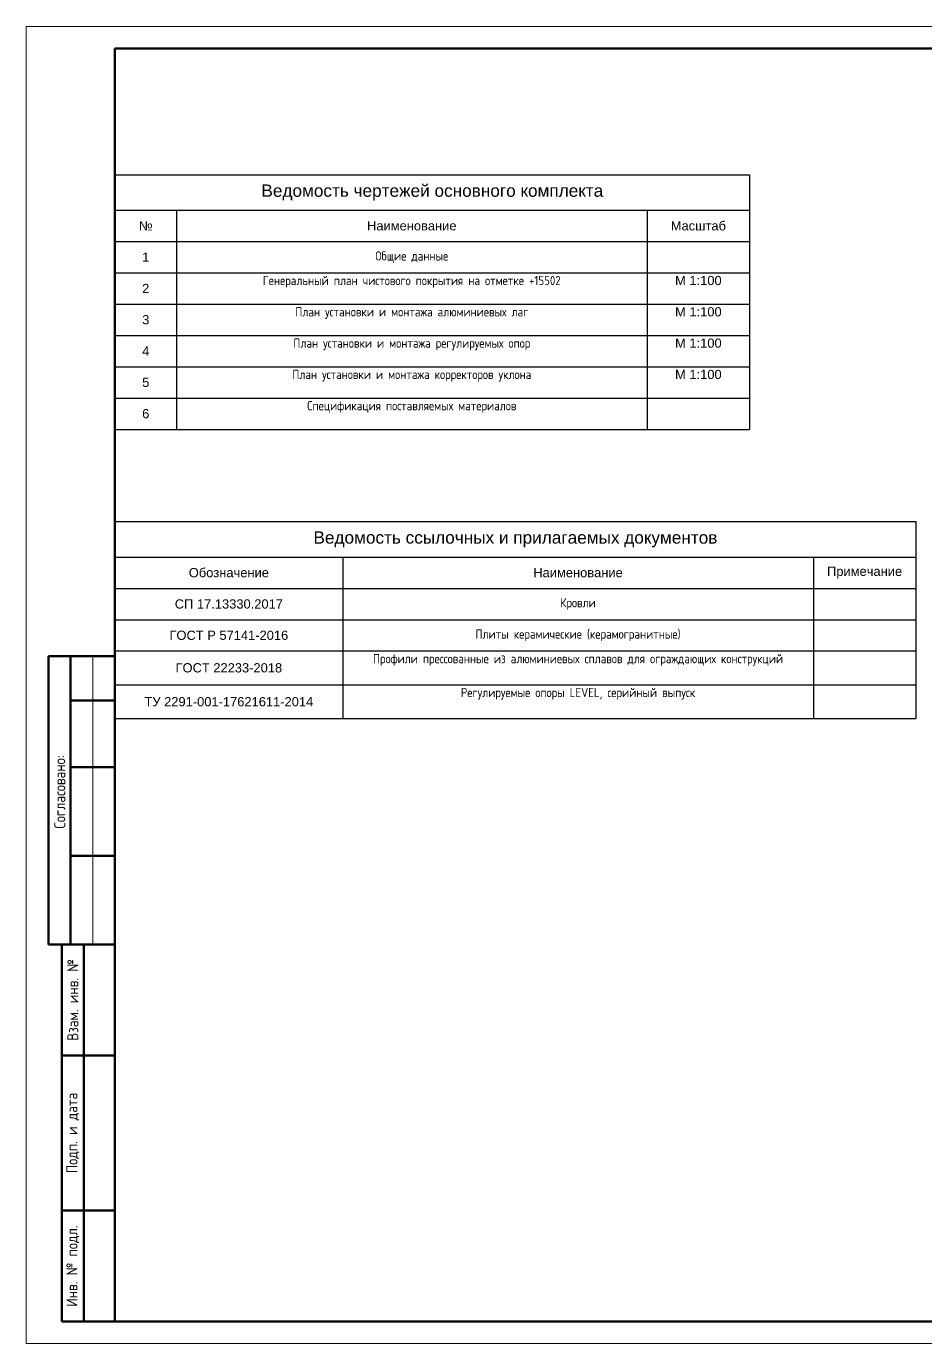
# Paper-space layout '_SG_LIST_STATEMENT' of a CAD drawing. Header units: millimetres. Extents: x 0 to 2088, y -75 to 297.
# Drawn here: x 0 to 202.9, y 0 to 297 of the extents above; entities that cross this region are included whole.
import ezdxf
from ezdxf.enums import TextEntityAlignment as Align

# ---------------------------------------------------------------- set-up
doc = ezdxf.new("R2010")
doc.units = ezdxf.units.MM
doc.layers.add('_SG_Лист_Рамка_Штамп', color=7, linetype='Continuous', lineweight=15)
doc.styles.add('clk', font='', dxfattribs={"width": 0.9})
doc.styles.get("Standard").update_dxf_attribs({"font": 'arial.ttf'})
doc.styles.get('clk').set_extended_font_data('GOST B')

# ---------------------------------------------------------------- blocks, each defined once
blk = doc.blocks.new('clk-DS-StampOfApproval')
at = {"color": 7, "linetype": 'Continuous', "lineweight": 50}
for p, q in [((-15, 65), (0, 65)), ((-15, 65), (-15, 0)), ((-10, 65), (-10, 0)), ((0, 65), (0, 0)), ((-10, 55), (0, 55)), ((-10, 40), (0, 40)), ((-10, 20), (0, 20)), ((-15, 0), (0, 0))]:
    blk.add_line(p, q, dxfattribs=at)
at = {"color": 7, "linetype": 'Continuous', "lineweight": 15}
blk.add_line((-5, 65), (-5, 0), dxfattribs=at)
at = {"color": 7, "linetype": 'Continuous', "insert": (-11.21, 34.4), "char_height": 2.5, "width": 18, "attachment_point": 8, "rotation": 90, "style": 'clk'}
blk.add_mtext('Согласовано:', dxfattribs=at)
blk = doc.blocks.new('A$C5610261C')
at = {"color": 7, "linetype": 'Continuous', "lineweight": 50}
for p, q in [((-12.01, 85), (0, 85)), ((-12.01, 85), (-12.01, 0)), ((-7, 85), (-7, 0)), ((0, 85), (0, 0)), ((-12.01, 60), (0, 60)), ((-12.01, 25), (0, 25)), ((-12.01, 0), (0, 0))]:
    blk.add_line(p, q, dxfattribs=at)
at = {"color": 7, "linetype": 'Continuous', "char_height": 2.5, "attachment_point": 5, "rotation": 90, "style": 'clk'}
for s, insert, width in [('Взам. инв. №', (-9.51, 72.5), 24), ('Подп. и дата', (-9.51, 42.5), 34), ('Инв. № подл.', (-9.51, 12.5), 24)]:
    blk.add_mtext(s, dxfattribs=dict(at, insert=insert, width=width))
blk = doc.blocks.new('*U14')
at = {"lineweight": 0}
blk.add_lwpolyline([(0, 297), (420, 297), (420, 0), (0, 0)], close=True, dxfattribs=at)
at = {"lineweight": 50}
blk.add_lwpolyline([(20, 292), (415, 292), (415, 5), (20, 5)], close=True, dxfattribs=at)
for name, p in [('clk-DS-StampOfApproval', (20, 90)), ('A$C5610261C', (20, 5))]:
    blk.add_blockref(name, p)
at = {"style": 'clk'}
for tag, p in [('00-НОМЕРЛИСТДОК-Ф', (410, 288.5)), ('53-ШТАМПЛИСТИЗМНОМ-Ш-АТ', (235, 42.5)), ('54-ШТАМПЛИСТИЗМКОЛУЧ-Ш-АТ', (245, 42.5)), ('55-ШТАМПЛИСТИЗМЛИСТ-Ш-АТ', (255, 42.5)), ('56-ШТАМПЛИСТИЗМНОМДОК-Ш-АТ', (265, 42.5)), ('57-ШТАМПЛИСТИЗМДАТА-Ш-АТ', (290, 42.5)), ('58-ШТАМПАДРЕСОБПОЛН-Ш-Ф3-АТ', (355, 37.5)), ('33-ШТАМПДАТА1-Ш-АТ', (290, 32.5)), ('36-ШТАМПДАТА2-Ш-АТ', (290, 27.5)), ('39-ШТАМПДАТА3-Ш-АТ', (290, 22.5)), ('13-ВИДДОКСОКР-Ш-Ф3-АТ', (372.5, 25)), ('51-ШТАМПЛИСТНОМ-Ш-Ф3-АТ', (387.5, 25)), ('52-ШТАМПЛИСТКОЛ-Ш-Ф3-АТ', (405, 25)), ('42-ШТАМПДАТА4-Ш-АТ', (290, 17.5)), ('45-ШТАМПДАТА5-Ш-АТ', (290, 12.5)), ('48-ШТАМПДАТА6-Ш-АТ', (290, 7.5))]:
    blk.add_attdef(tag, text='', height=2.5, dxfattribs=at).set_placement(p, align=Align.MIDDLE_CENTER)
blk.add_attdef('00-ОБОЗДОКШИФР-Ш-Ф3-АТ', text='', height=5, dxfattribs=at).set_placement((395, 55), align=Align.MIDDLE_RIGHT)
for tag, height, p in [('49-ШТАМПЛИСТШИФР-Ш-Ф3-АТ', 5, (395, 55)), ('31-ШТАМПДОЛЖ1-Ш-АТ', 2.5, (230.5, 32.5)), ('32-ШТАМПФАМЛ1-Ш-АТ', 2.5, (250.5, 32.5)), ('34-ШТАМПДОЛЖ2-Ш-АТ', 2.5, (230.5, 27.5)), ('35-ШТАМПФАМЛ2-Ш-АТ', 2.5, (250.5, 27.5)), ('37-ШТАМПДОЛЖ3-Ш-АТ', 2.5, (230.5, 22.5)), ('38-ШТАМПФАМЛ3-Ш-АТ', 2.5, (250.5, 22.5)), ('40-ШТАМПДОЛЖ4-Ш-АТ', 2.5, (230.5, 17.5)), ('41-ШТАМПФАМЛ4-Ш-АТ', 2.5, (250.5, 17.5)), ('43-ШТАМПДОЛЖ5-Ш-АТ', 2.5, (230.5, 12.5)), ('44-ШТАМПФАМЛ5-Ш-АТ', 2.5, (250.5, 12.5)), ('46-ШТАМПДОЛЖ6-Ш-АТ', 2.5, (230.5, 7.5)), ('47-ШТАМПФАМЛ6-Ш-АТ', 2.5, (250.5, 7.5)), ('00-ФОРМАТЛИСТА-Ф', 2.5, (364.89, 2.5))]:
    blk.add_attdef(tag, text='', height=height, dxfattribs=at).set_placement(p, align=Align.MIDDLE_LEFT)
at = {"lineweight": 30, "flags": 104}
for tag, p in [('07-НАИМОБ-Ш-Ф3-АТ', (355, 45)), ('08-ВИДСТРОИТ-Ш-Ф3-АТ', (330, 27.5)), ('50-ШТАМПЛИСТНАЗВ-Ш-Ф3-АТ', (330, 12.5))]:
    blk.add_attdef(tag, text='', height=2.5, dxfattribs=at).set_placement(p, align=Align.MIDDLE_CENTER)
at = {"style": 'clk'}
blk.add_attdef('00-ИНФПЕЧАТЬ-Ф', text='', height=1.8, rotation=90, dxfattribs=at).set_placement((6, 5), align=Align.MIDDLE_LEFT)
blk = doc.blocks.new('*T27')
at = {"color": 0, "linetype": 'ByBlock', "lineweight": -2, "transparency": 16777216}
for p, q in [((0, 0), (143.17, 0)), ((0, 0), (0, -57.39)), ((143.17, 0), (143.17, -57.39)), ((0, -7.98), (143.17, -7.98)), ((13.88, -7.98), (13.88, -57.39)), ((120.04, -7.98), (120.04, -57.39)), ((0, -15.04), (143.17, -15.04)), ((0, -22.1), (143.17, -22.1)), ((0, -29.16), (143.17, -29.16)), ((0, -36.22), (143.17, -36.22)), ((0, -43.27), (143.17, -43.27)), ((0, -50.33), (143.17, -50.33)), ((0, -57.39), (143.17, -57.39))]:
    blk.add_line(p, q, dxfattribs=at)
at = {"color": 0, "transparency": 16777216}
for s, insert, char_height, width, attachment_point in [('Ведомость чертежей основного комплекта', (71.59, -3.99), 2.7756, 141.7855, 5), ('№', (6.94, -11.51), 2.08, 12.4903, 5), ('Наименование', (66.96, -11.51), 2.0817, 104.7771, 5), ('Масштаб', (131.61, -11.51), 2.082, 21.7424, 5), ('1', (6.94, -18.57), 2.08, 12.4903, 5), ('{\\fGOST B|b0|i0|c204|p34;\\W0.9;\\C256;Общие данные}', (66.96, -18.57), 2.0817, 104.7771, 5), ('{\\fGOST B|b0|i0|c204|p34;\\W0.9;\\C256;Генеральный план чистового покрытия на отметке +15502}', (66.96, -22.79), 2.0817, 104.7771, 2), ('М 1:100', (131.61, -22.79), 2.082, 21.7424, 2), ('2', (6.94, -25.63), 2.08, 12.4903, 5), ('3', (6.94, -32.69), 2.08, 12.4903, 5), ('{\\fGOST B|b0|i0|c204|p34;\\W0.9;\\C256;План установки и монтажа алюминиевых лаг }', (66.96, -29.85), 2.0817, 104.7771, 2), ('М 1:100', (131.61, -29.85), 2.082, 21.7424, 2), ('{\\fGOST B|b0|i0|c204|p34;\\W0.9;\\C256;План установки и монтажа регулируемых опор}', (66.96, -36.91), 2.0817, 104.7771, 2), ('М 1:100', (131.61, -36.91), 2.082, 21.7424, 2), ('4', (6.94, -39.74), 2.08, 12.4903, 5), ('{\\fGOST B|b0|i0|c204|p34;\\W0.9;\\C256;План установки и монтажа корректоров уклона}', (66.96, -43.97), 2.0817, 104.7771, 2), ('М 1:100', (131.61, -43.97), 2.082, 21.7424, 2), ('5', (6.94, -46.8), 2.08, 12.4903, 5), ('6', (6.94, -53.86), 2.08, 12.4903, 5), ('{\\fGOST B|b0|i0|c204|p34;\\W0.9;\\C256;Спецификация поставляемых материалов}', (66.96, -51.02), 2.0817, 104.7771, 2)]:
    blk.add_mtext(s, dxfattribs=dict(at, insert=insert, char_height=char_height, width=width, attachment_point=attachment_point))
blk = doc.blocks.new('*T28')
at = {"color": 0, "linetype": 'ByBlock', "lineweight": -2, "transparency": 16777216}
for p, q in [((0, 0), (180.68, 0)), ((0, 0), (0, -44.42)), ((180.68, 0), (180.68, -44.42)), ((0, -7.98), (180.68, -7.98)), ((51.38, -7.98), (51.38, -44.42)), ((157.55, -7.98), (157.55, -44.42)), ((0, -15.04), (180.68, -15.04)), ((0, -22.1), (180.68, -22.1)), ((0, -29.16), (180.68, -29.16)), ((0, -36.79), (180.68, -36.79)), ((0, -44.42), (180.68, -44.42))]:
    blk.add_line(p, q, dxfattribs=at)
at = {"color": 0, "transparency": 16777216}
for s, insert, char_height, width, attachment_point in [('Ведомость ссылочных и прилагаемых документов', (90.34, -3.99), 2.7756, 179.2885, 5), ('Обозначение', (25.69, -11.51), 2.0817, 49.9933, 5), ('Наименование', (104.46, -11.51), 2.0817, 104.7771, 5), ('Примечание', (169.11, -11.51), 2.082, 21.7424, 5), ('СП 17.13330.2017 ', (25.69, -18.57), 2.0817, 49.9933, 5), ('{\\fGOST B|b0|i0|c204|p34;\\W0.9;\\C256;Кровли}', (104.46, -18.57), 2.0817, 104.7771, 5), ('ГОСТ Р 57141-2016', (25.69, -25.63), 2.0817, 49.9933, 5), ('{\\fGOST B|b0|i0|c204|p34;\\W0.9;\\C256;Плиты керамические (керамогранитные)}', (104.46, -25.63), 2.0817, 104.7771, 5), ('ГОСТ 22233-2018', (25.69, -32.97), 2.0817, 49.9933, 5), ('{\\fGOST B|b0|i0|c204|p34;\\W0.9;\\C256;Профили прессованные из алюминиевых сплавов для ограждающих конструкций}', (104.46, -29.85), 2.08172, 104.7771, 2), ('{\\fGOST B|b0|i0|c204|p34;\\W0.9;\\C256;Регулируемые опоры LEVEL, серийный выпуск}', (104.46, -37.48), 2.0817, 104.7771, 2), ('ТУ 2291-001-17621611-2014', (25.69, -40.61), 2.0817, 49.9933, 5)]:
    blk.add_mtext(s, dxfattribs=dict(at, insert=insert, char_height=char_height, width=width, attachment_point=attachment_point))

psp = doc.layouts.new('_SG_LIST_STATEMENT')

# ---------------------------------------------------------------- block references
for name, p in [('*T27', (20, 263.53)), ('*T28', (20, 185.33))]:
    psp.add_blockref(name, p)
at = {"layer": '_SG_Лист_Рамка_Штамп', "transparency": 33554687}
psp.add_blockref('*U14', (0, 0), dxfattribs=at)

doc.saveas('drawing.dxf')
